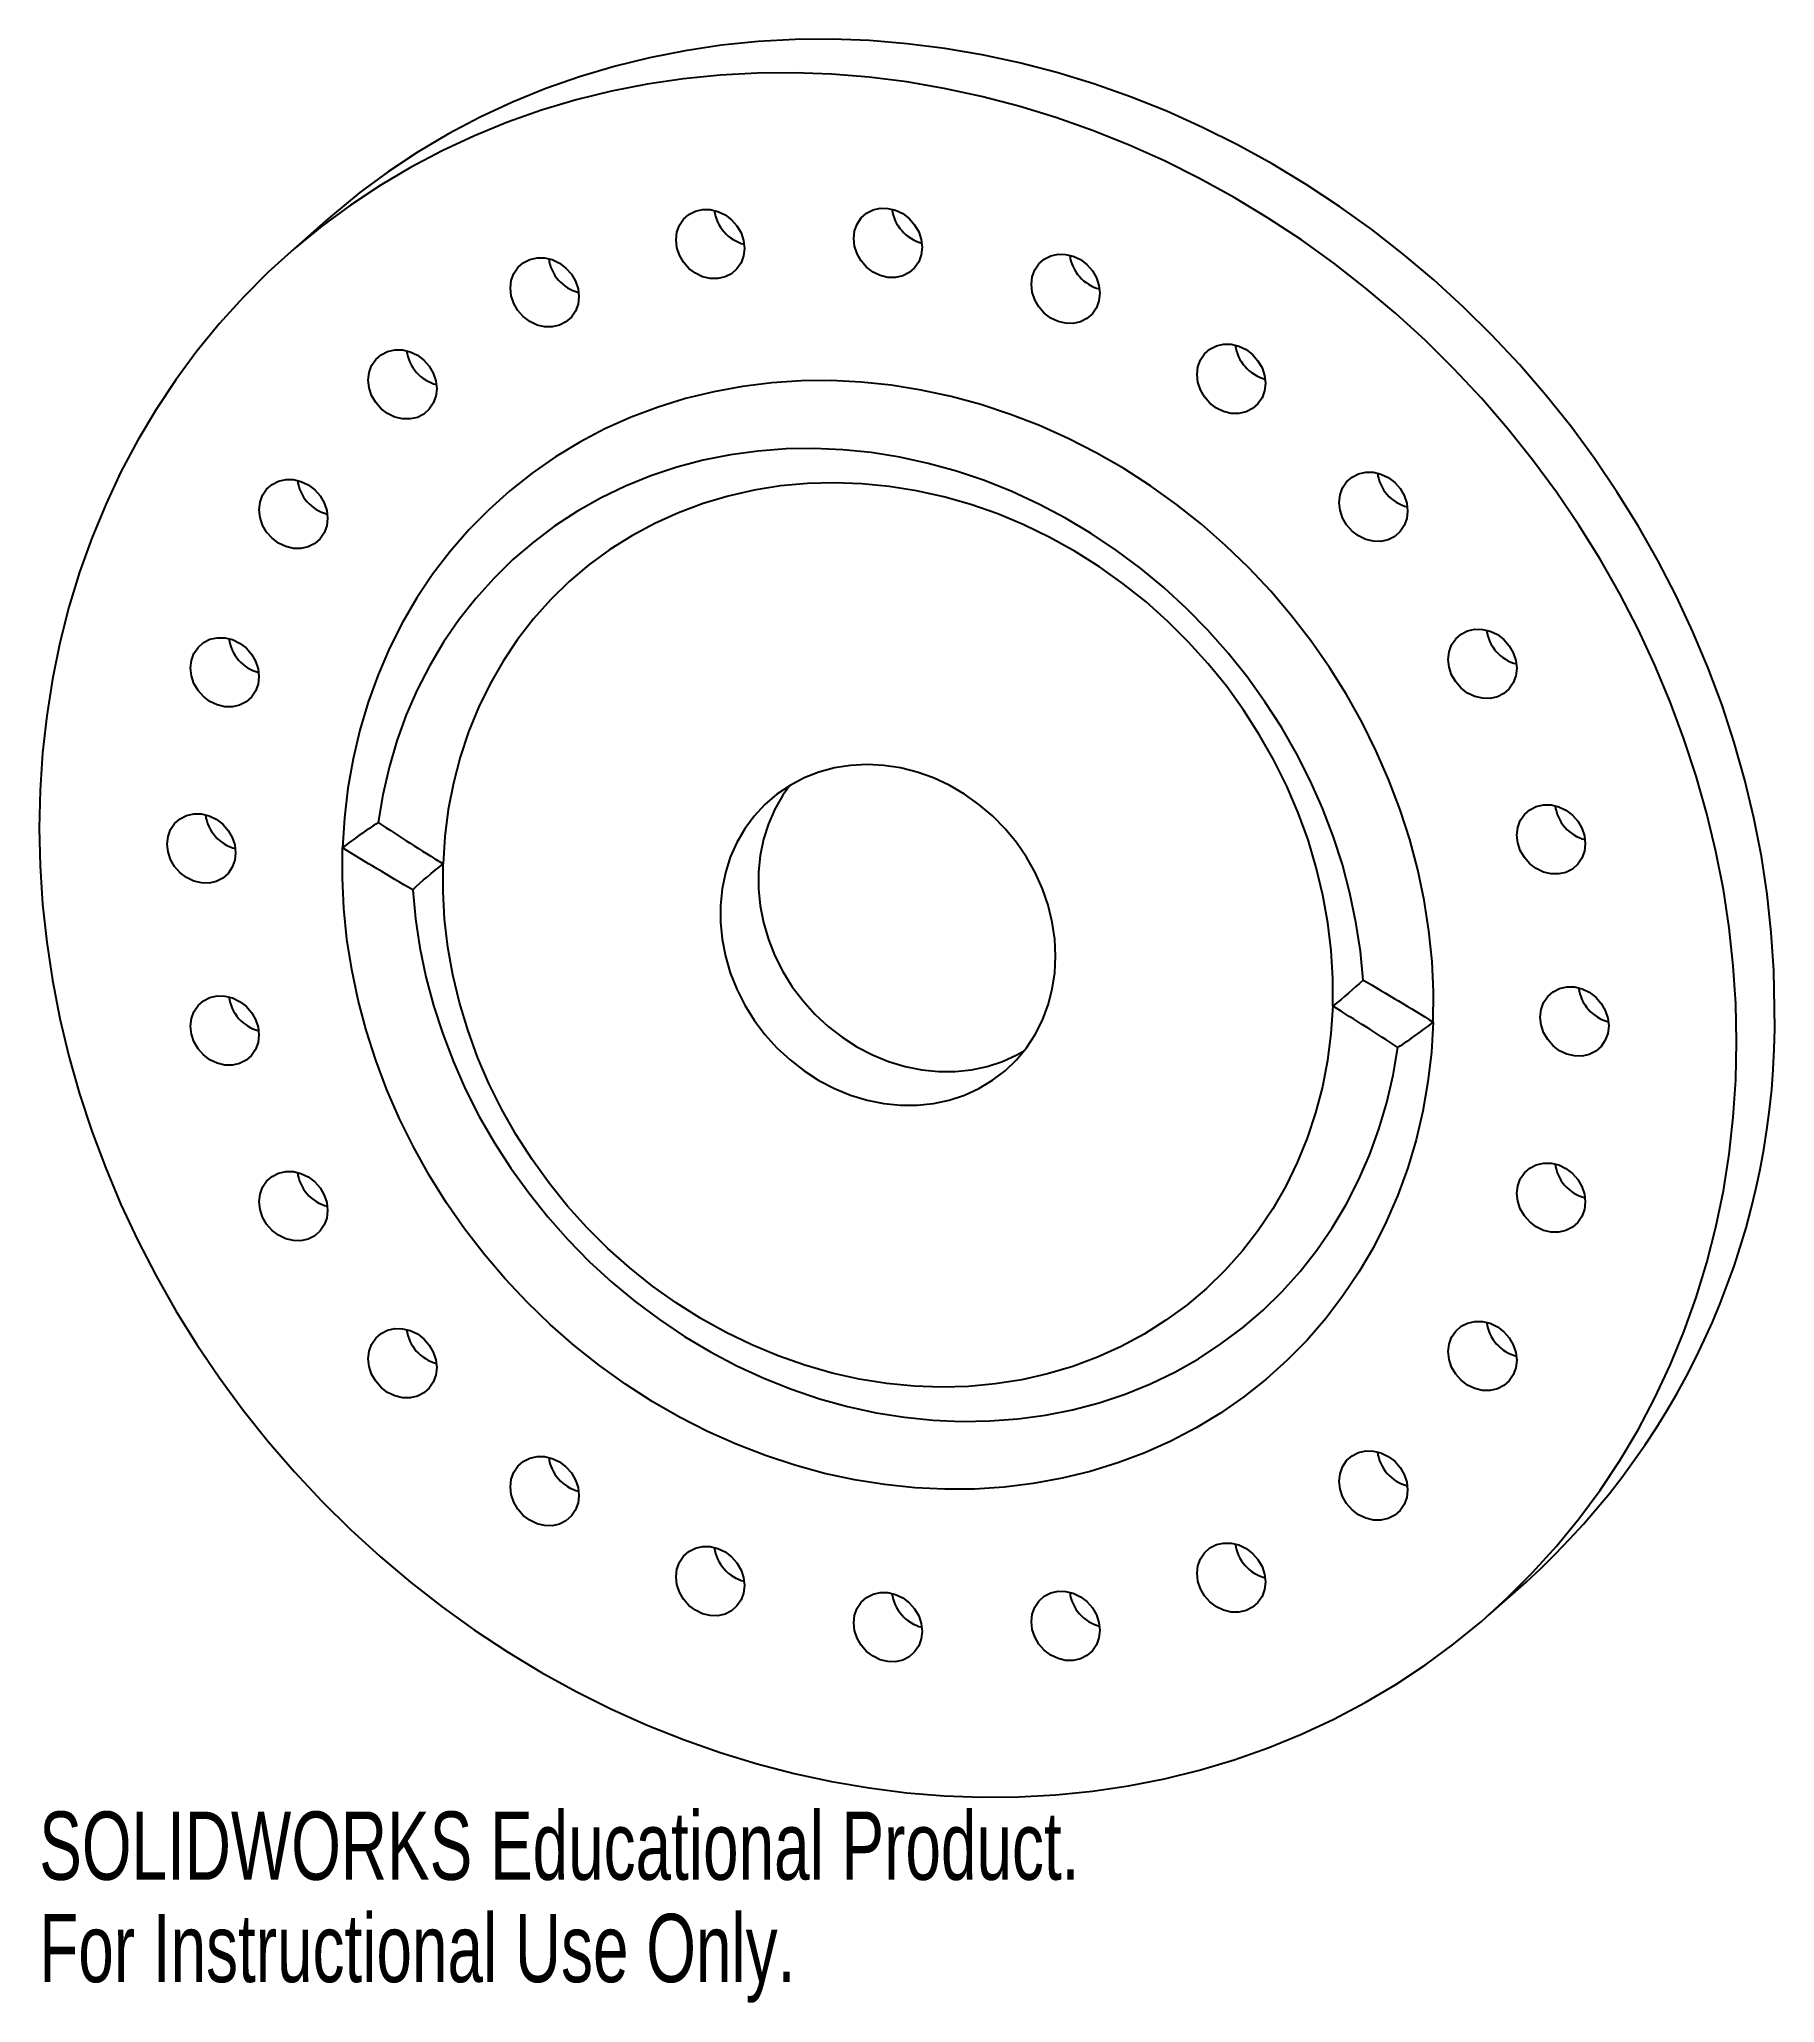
# Paper-space layout '_Dimetric' of a CAD drawing. Header units: inches. Extents: x -2.47 to 2.37, y -3.07 to 2.4.
import ezdxf

# ---------------------------------------------------------------- set-up
doc = ezdxf.new("R2010")
doc.units = ezdxf.units.IN
doc.header["$MEASUREMENT"] = 0
doc.styles.add('SLDTEXTSTYLE0', font='TXT', dxfattribs={"width": 0.7})

psp = doc.layouts.new('_Dimetric')

# ---------------------------------------------------------------- linework, layer by layer
at = {"color": 7, "linetype": 'Continuous', "lineweight": 25}
for p, q in [((-1.6736, 1.8977), (-1.7797, 1.8042)), ((1.5675, -1.9912), (1.6736, -1.8977))]:
    psp.add_line(p, q, dxfattribs=at)
at = {"color": 7, "linetype": 'Continuous', "lineweight": 25, "flags": 128}
for points in [[(2.3668, -0.2982), (2.3645, -0.1924), (2.3576, -0.0862), (2.346, 0.0202), (2.3299, 0.1265), (2.3091, 0.2326), (2.2839, 0.3382), (2.2542, 0.4431), (2.2201, 0.5472), (2.1816, 0.6502), (2.1389, 0.752), (2.092, 0.8522), (2.041, 0.9508), (1.9859, 1.0476), (1.927, 1.1423), (1.8644, 1.2347), (1.7981, 1.3248), (1.7282, 1.4122), (1.655, 1.4969), (1.5785, 1.5786), (1.499, 1.6573), (1.4165, 1.7327), (1.3312, 1.8047), (1.2434, 1.8732), (1.1531, 1.938), (1.0605, 1.9991), (0.9659, 2.0562), (0.8693, 2.1093), (0.7711, 2.1582), (0.6714, 2.203), (0.5703, 2.2434), (0.4682, 2.2794), (0.3651, 2.311), (0.2613, 2.338), (0.157, 2.3605), (0.0524, 2.3784), (-0.0524, 2.3916), (-0.157, 2.4001), (-0.2613, 2.4039), (-0.3651, 2.403), (-0.4682, 2.3974), (-0.5703, 2.3871), (-0.6714, 2.3721), (-0.7711, 2.3525), (-0.8693, 2.3283), (-0.9659, 2.2996), (-1.0605, 2.2663), (-1.1531, 2.2286), (-1.2434, 2.1865), (-1.3312, 2.1402), (-1.4165, 2.0896), (-1.499, 2.035), (-1.5785, 1.9764), (-1.655, 1.9139), (-1.6736, 1.8977)], [(2.2608, -0.3917), (2.2585, -0.2859), (2.2515, -0.1797), (2.2399, -0.0734), (2.2238, 0.0329), (2.2031, 0.139), (2.1778, 0.2446), (2.1481, 0.3496), (2.114, 0.4537), (2.0756, 0.5567), (2.0328, 0.6584), (1.9859, 0.7587), (1.9349, 0.8573), (1.8799, 0.954), (1.821, 1.0487), (1.7583, 1.1412), (1.692, 1.2312), (1.6221, 1.3187), (1.5489, 1.4033), (1.4725, 1.4851), (1.3929, 1.5638), (1.3104, 1.6392), (1.2252, 1.7112), (1.1373, 1.7797), (1.047, 1.8445), (0.9544, 1.9055), (0.8598, 1.9626), (0.7633, 2.0157), (0.6651, 2.0647), (0.5653, 2.1094), (0.4643, 2.1499), (0.3621, 2.1859), (0.259, 2.2175), (0.1552, 2.2445), (0.0509, 2.267), (-0.0537, 2.2848), (-0.1584, 2.298), (-0.263, 2.3065), (-0.3674, 2.3103), (-0.4711, 2.3095), (-0.5742, 2.3039), (-0.6764, 2.2936), (-0.7774, 2.2786), (-0.8772, 2.259), (-0.9754, 2.2348), (-1.0719, 2.206), (-1.1666, 2.1727), (-1.2591, 2.135), (-1.3494, 2.093), (-1.4373, 2.0466), (-1.5226, 1.9961), (-1.605, 1.9415), (-1.6846, 1.8828), (-1.7611, 1.8204), (-1.8343, 1.7541), (-1.9041, 1.6843), (-1.9704, 1.611), (-2.0331, 1.5343), (-2.092, 1.4545), (-2.147, 1.3716), (-2.198, 1.2858), (-2.245, 1.1974), (-2.2877, 1.1064), (-2.3262, 1.0131), (-2.3603, 0.9176), (-2.39, 0.8201), (-2.4152, 0.7209), (-2.4359, 0.62), (-2.4521, 0.5178), (-2.4636, 0.4143), (-2.4706, 0.3099), (-2.4729, 0.2047), (-2.4706, 0.0988), (-2.4636, -0.0073), (-2.4521, -0.1137), (-2.4359, -0.22), (-2.4152, -0.3261), (-2.39, -0.4317), (-2.3603, -0.5367), (-2.3262, -0.6408), (-2.2877, -0.7438), (-2.245, -0.8455), (-2.198, -0.9458), (-2.147, -1.0444), (-2.092, -1.1411), (-2.0331, -1.2358), (-1.9704, -1.3283), (-1.9041, -1.4183), (-1.8343, -1.5057), (-1.7611, -1.5904), (-1.6846, -1.6722), (-1.605, -1.7508), (-1.5226, -1.8262), (-1.4373, -1.8983), (-1.3494, -1.9668), (-1.2591, -2.0316), (-1.1666, -2.0926), (-1.0719, -2.1497), (-0.9754, -2.2028), (-0.8772, -2.2518), (-0.7774, -2.2965), (-0.6764, -2.3369), (-0.5742, -2.373), (-0.4711, -2.4045), (-0.3674, -2.4316), (-0.263, -2.4541), (-0.1584, -2.4719), (-0.0537, -2.4851), (0.0509, -2.4936), (0.1552, -2.4974), (0.259, -2.4965), (0.3621, -2.4909), (0.4643, -2.4807), (0.5653, -2.4657), (0.6651, -2.4461), (0.7633, -2.4219), (0.8598, -2.3931), (0.9544, -2.3598), (1.047, -2.3221), (1.1373, -2.2801), (1.2252, -2.2337), (1.3104, -2.1832), (1.3929, -2.1285), (1.4725, -2.0699), (1.5489, -2.0074), (1.6221, -1.9412), (1.692, -1.8714), (1.7583, -1.798), (1.821, -1.7214), (1.8799, -1.6415), (1.9349, -1.5587), (1.9859, -1.4729), (2.0328, -1.3845), (2.0756, -1.2935), (2.114, -1.2002), (2.1481, -1.1047), (2.1778, -1.0072), (2.2031, -0.9079), (2.2238, -0.8071), (2.2399, -0.7048), (2.2515, -0.6014), (2.2585, -0.497), (2.2608, -0.3917)], [(-0.697, 1.845), (-0.6946, 1.8661), (-0.6876, 1.8855), (-0.6762, 1.9023), (-0.6611, 1.9156), (-0.643, 1.9248), (-0.6228, 1.9294), (-0.6016, 1.9291), (-0.5804, 1.924), (-0.5602, 1.9144), (-0.5421, 1.9006), (-0.527, 1.8835), (-0.5157, 1.8638), (-0.5086, 1.8426), (-0.5062, 1.8209), (-0.5086, 1.7998), (-0.5157, 1.7804), (-0.527, 1.7636), (-0.5421, 1.7503), (-0.5602, 1.7411), (-0.5804, 1.7365), (-0.6016, 1.7368), (-0.6228, 1.7419), (-0.643, 1.7515), (-0.6611, 1.7652), (-0.6762, 1.7824), (-0.6876, 1.802), (-0.6946, 1.8233), (-0.697, 1.845)], [(-0.2015, 1.8483), (-0.1991, 1.8694), (-0.192, 1.8888), (-0.1807, 1.9056), (-0.1656, 1.9189), (-0.1475, 1.9281), (-0.1273, 1.9327), (-0.1061, 1.9324), (-0.0848, 1.9273), (-0.0647, 1.9177), (-0.0466, 1.9039), (-0.0315, 1.8868), (-0.0201, 1.8672), (-0.013, 1.8459), (-0.0107, 1.8242), (-0.013, 1.8031), (-0.0201, 1.7837), (-0.0315, 1.7669), (-0.0466, 1.7536), (-0.0647, 1.7444), (-0.0848, 1.7398), (-0.1061, 1.7401), (-0.1273, 1.7452), (-0.1475, 1.7548), (-0.1656, 1.7686), (-0.1807, 1.7857), (-0.192, 1.8054), (-0.1991, 1.8266), (-0.2015, 1.8483)], [(-1.1588, 1.7103), (-1.1564, 1.7314), (-1.1494, 1.7509), (-1.138, 1.7677), (-1.1229, 1.781), (-1.1048, 1.7902), (-1.0846, 1.7948), (-1.0634, 1.7945), (-1.0422, 1.7894), (-1.022, 1.7798), (-1.0039, 1.766), (-0.9888, 1.7489), (-0.9774, 1.7292), (-0.9704, 1.708), (-0.968, 1.6863), (-0.9704, 1.6652), (-0.9774, 1.6458), (-0.9888, 1.629), (-1.0039, 1.6156), (-1.022, 1.6065), (-1.0422, 1.6019), (-1.0634, 1.6022), (-1.0846, 1.6072), (-1.1048, 1.6169), (-1.1229, 1.6306), (-1.138, 1.6478), (-1.1494, 1.6674), (-1.1564, 1.6886), (-1.1588, 1.7103)], [(0.2941, 1.7201), (0.2965, 1.7412), (0.3035, 1.7606), (0.3149, 1.7774), (0.33, 1.7907), (0.3481, 1.7999), (0.3683, 1.8045), (0.3895, 1.8042), (0.4107, 1.7991), (0.4309, 1.7895), (0.449, 1.7758), (0.4641, 1.7586), (0.4754, 1.739), (0.4825, 1.7177), (0.4849, 1.696), (0.4825, 1.6749), (0.4754, 1.6555), (0.4641, 1.6387), (0.449, 1.6254), (0.4309, 1.6162), (0.4107, 1.6116), (0.3895, 1.6119), (0.3683, 1.617), (0.3481, 1.6266), (0.33, 1.6404), (0.3149, 1.6575), (0.3035, 1.6772), (0.2965, 1.6984), (0.2941, 1.7201)], [(-1.5553, 1.4536), (-1.553, 1.4747), (-1.5459, 1.4942), (-1.5345, 1.511), (-1.5194, 1.5243), (-1.5013, 1.5335), (-1.4812, 1.538), (-1.4599, 1.5378), (-1.4387, 1.5327), (-1.4185, 1.523), (-1.4004, 1.5093), (-1.3853, 1.4922), (-1.374, 1.4725), (-1.3669, 1.4513), (-1.3645, 1.4296), (-1.3669, 1.4085), (-1.374, 1.389), (-1.3853, 1.3722), (-1.4004, 1.3589), (-1.4185, 1.3497), (-1.4387, 1.3452), (-1.4599, 1.3454), (-1.4812, 1.3505), (-1.5013, 1.3602), (-1.5194, 1.3739), (-1.5345, 1.391), (-1.5459, 1.4107), (-1.553, 1.4319), (-1.5553, 1.4536)], [(0.7559, 1.4691), (0.7582, 1.4902), (0.7653, 1.5097), (0.7767, 1.5265), (0.7918, 1.5398), (0.8099, 1.549), (0.83, 1.5535), (0.8513, 1.5533), (0.8725, 1.5482), (0.8927, 1.5385), (0.9108, 1.5248), (0.9259, 1.5077), (0.9372, 1.488), (0.9443, 1.4668), (0.9467, 1.4451), (0.9443, 1.424), (0.9372, 1.4045), (0.9259, 1.3877), (0.9108, 1.3744), (0.8927, 1.3652), (0.8725, 1.3607), (0.8513, 1.3609), (0.83, 1.366), (0.8099, 1.3757), (0.7918, 1.3894), (0.7767, 1.4065), (0.7653, 1.4262), (0.7582, 1.4474), (0.7559, 1.4691)], [(1.4149, -0.3366), (1.4154, -0.2521), (1.4113, -0.1672), (1.4026, -0.082), (1.3893, 0.0031), (1.3714, 0.088), (1.3491, 0.1723), (1.3223, 0.2557), (1.2912, 0.3382), (1.2559, 0.4193), (1.2164, 0.4988), (1.1729, 0.5766), (1.1256, 0.6523), (1.0744, 0.7258), (1.0197, 0.7967), (0.9616, 0.865), (0.9003, 0.9303), (0.8358, 0.9926), (0.7686, 1.0515), (0.6986, 1.107), (0.6262, 1.1588), (0.5516, 1.2068), (0.475, 1.2509), (0.3967, 1.2909), (0.3168, 1.3267), (0.2356, 1.3581), (0.1534, 1.3852), (0.0704, 1.4078), (-0.0131, 1.4258), (-0.097, 1.4392), (-0.1808, 1.4479), (-0.2644, 1.452), (-0.3476, 1.4513), (-0.43, 1.446), (-0.5114, 1.436), (-0.5916, 1.4213), (-0.6703, 1.4021), (-0.7473, 1.3783), (-0.8224, 1.3501), (-0.8953, 1.3174), (-0.9657, 1.2805), (-1.0336, 1.2394), (-1.0987, 1.1942), (-1.1607, 1.1452), (-1.2195, 1.0923), (-1.275, 1.0359), (-1.3269, 0.9761), (-1.3751, 0.913), (-1.4195, 0.8468), (-1.4598, 0.7778), (-1.4961, 0.7061), (-1.5281, 0.632), (-1.5558, 0.5557), (-1.5791, 0.4775), (-1.5979, 0.3975), (-1.6122, 0.316), (-1.6219, 0.2332), (-1.6271, 0.1495)], [(1.2192, -0.2191), (1.2115, -0.1383), (1.1993, -0.0575), (1.1825, 0.023), (1.1613, 0.103), (1.1357, 0.1822), (1.1058, 0.2603), (1.0717, 0.3371), (1.0335, 0.4123), (0.9914, 0.4856), (0.9455, 0.5569), (0.8959, 0.6259), (0.8427, 0.6923), (0.7863, 0.7559), (0.7267, 0.8166), (0.6642, 0.8741), (0.599, 0.9283), (0.5312, 0.9789), (0.4612, 1.0258), (0.3891, 1.0688), (0.3151, 1.1078), (0.2396, 1.1427), (0.1628, 1.1733), (0.0849, 1.1995), (0.0062, 1.2213), (-0.073, 1.2386), (-0.1526, 1.2513), (-0.2321, 1.2594), (-0.3114, 1.2628), (-0.3902, 1.2616), (-0.4683, 1.2558), (-0.5453, 1.2453), (-0.621, 1.2302), (-0.6952, 1.2106), (-0.7677, 1.1864), (-0.8381, 1.1579), (-0.9062, 1.1251), (-0.9719, 1.0881), (-1.0349, 1.047), (-1.0949, 1.0019), (-1.1519, 0.9531), (-1.2056, 0.9006), (-1.2558, 0.8447), (-1.3023, 0.7855), (-1.3451, 0.7233), (-1.3839, 0.6582), (-1.4187, 0.5904), (-1.4493, 0.5202), (-1.4756, 0.4478), (-1.4975, 0.3735), (-1.515, 0.2974), (-1.528, 0.2199)], [(-1.8596, 1.0923), (-1.8572, 1.1134), (-1.8502, 1.1328), (-1.8388, 1.1496), (-1.8237, 1.1629), (-1.8056, 1.1721), (-1.7854, 1.1767), (-1.7642, 1.1764), (-1.743, 1.1713), (-1.7228, 1.1617), (-1.7047, 1.148), (-1.6896, 1.1308), (-1.6782, 1.1112), (-1.6712, 1.0899), (-1.6688, 1.0682), (-1.6712, 1.0471), (-1.6782, 1.0277), (-1.6896, 1.0109), (-1.7047, 0.9976), (-1.7228, 0.9884), (-1.743, 0.9838), (-1.7642, 0.9841), (-1.7854, 0.9892), (-1.8056, 0.9988), (-1.8237, 1.0126), (-1.8388, 1.0297), (-1.8502, 1.0494), (-1.8572, 1.0706), (-1.8596, 1.0923)], [(1.1345, -0.2918), (1.1347, -0.2148), (1.1302, -0.1373), (1.121, -0.0596), (1.1071, 0.0179), (1.0887, 0.095), (1.0657, 0.1714), (1.0383, 0.2468), (1.0065, 0.3209), (0.9706, 0.3934), (0.9305, 0.464), (0.8865, 0.5326), (0.8387, 0.5988), (0.7874, 0.6623), (0.7326, 0.723), (0.6747, 0.7806), (0.6138, 0.8349), (0.5502, 0.8856), (0.4841, 0.9327), (0.4158, 0.9758), (0.3455, 1.0149), (0.2734, 1.0498), (0.2, 1.0803), (0.1253, 1.1064), (0.0498, 1.1279), (-0.0263, 1.1449), (-0.1027, 1.1571), (-0.1791, 1.1645), (-0.2552, 1.1672), (-0.3308, 1.1651), (-0.4055, 1.1583), (-0.4791, 1.1467), (-0.5513, 1.1303), (-0.6218, 1.1094), (-0.6903, 1.0839), (-0.7566, 1.0539), (-0.8204, 1.0195), (-0.8816, 0.981), (-0.9398, 0.9383), (-0.9948, 0.8918), (-1.0464, 0.8415), (-1.0945, 0.7876), (-1.1389, 0.7305), (-1.1793, 0.6702), (-1.2156, 0.6069), (-1.2478, 0.5411), (-1.2756, 0.4728), (-1.299, 0.4024), (-1.3178, 0.3301), (-1.3321, 0.2562), (-1.3417, 0.181), (-1.3466, 0.1047)], [(1.1524, 1.1125), (1.1548, 1.1336), (1.1618, 1.153), (1.1732, 1.1698), (1.1883, 1.1831), (1.2064, 1.1923), (1.2266, 1.1969), (1.2478, 1.1966), (1.269, 1.1915), (1.2892, 1.1819), (1.3073, 1.1682), (1.3224, 1.151), (1.3338, 1.1314), (1.3408, 1.1101), (1.3432, 1.0884), (1.3408, 1.0673), (1.3338, 1.0479), (1.3224, 1.0311), (1.3073, 1.0178), (1.2892, 1.0086), (1.269, 1.004), (1.2478, 1.0043), (1.2266, 1.0094), (1.2064, 1.019), (1.1883, 1.0328), (1.1732, 1.0499), (1.1618, 1.0696), (1.1548, 1.0908), (1.1524, 1.1125)], [(-2.0509, 0.651), (-2.0485, 0.6721), (-2.0415, 0.6915), (-2.0301, 0.7083), (-2.015, 0.7216), (-1.9969, 0.7308), (-1.9767, 0.7354), (-1.9555, 0.7351), (-1.9343, 0.73), (-1.9141, 0.7204), (-1.896, 0.7066), (-1.8809, 0.6895), (-1.8695, 0.6698), (-1.8625, 0.6486), (-1.8601, 0.6269), (-1.8625, 0.6058), (-1.8695, 0.5864), (-1.8809, 0.5696), (-1.896, 0.5563), (-1.9141, 0.5471), (-1.9343, 0.5425), (-1.9555, 0.5428), (-1.9767, 0.5479), (-1.9969, 0.5575), (-2.015, 0.5712), (-2.0301, 0.5884), (-2.0415, 0.608), (-2.0485, 0.6293), (-2.0509, 0.651)], [(1.4567, 0.6745), (1.4591, 0.6956), (1.4661, 0.715), (1.4775, 0.7318), (1.4926, 0.7451), (1.5107, 0.7543), (1.5308, 0.7589), (1.5521, 0.7586), (1.5733, 0.7535), (1.5935, 0.7439), (1.6116, 0.7301), (1.6267, 0.713), (1.638, 0.6933), (1.6451, 0.6721), (1.6475, 0.6504), (1.6451, 0.6293), (1.638, 0.6099), (1.6267, 0.5931), (1.6116, 0.5798), (1.5935, 0.5706), (1.5733, 0.566), (1.5521, 0.5663), (1.5308, 0.5714), (1.5107, 0.581), (1.4926, 0.5948), (1.4775, 0.6119), (1.4661, 0.6316), (1.4591, 0.6528), (1.4567, 0.6745)], [(0.3616, -0.1525), (0.3593, -0.1052), (0.3524, -0.0579), (0.3409, -0.0109), (0.3249, 0.0353), (0.3047, 0.0802), (0.2804, 0.1233), (0.2522, 0.1643), (0.2205, 0.2028), (0.1855, 0.2383), (0.1477, 0.2705), (0.1073, 0.2991), (0.0648, 0.3237), (0.0206, 0.3443), (-0.0248, 0.3605), (-0.0711, 0.3721), (-0.1177, 0.3792), (-0.1642, 0.3815), (-0.2101, 0.3792), (-0.255, 0.3721), (-0.2984, 0.3604), (-0.3399, 0.3442), (-0.3791, 0.3236), (-0.4155, 0.2989), (-0.4489, 0.2703), (-0.4789, 0.2381), (-0.5052, 0.2025), (-0.5275, 0.1641), (-0.5456, 0.1231), (-0.5593, 0.0799), (-0.5685, 0.035), (-0.5732, -0.0112), (-0.5732, -0.0582), (-0.5685, -0.1055), (-0.5593, -0.1528), (-0.5456, -0.1994), (-0.5275, -0.245), (-0.5052, -0.2891), (-0.4789, -0.3312), (-0.4489, -0.371), (-0.4155, -0.408), (-0.3791, -0.4419), (-0.3399, -0.4723), (-0.2984, -0.499), (-0.255, -0.5216), (-0.2101, -0.54), (-0.1642, -0.554), (-0.1177, -0.5633), (-0.0711, -0.568), (-0.0248, -0.568), (0.0206, -0.5633), (0.0648, -0.5539), (0.1073, -0.5399), (0.1477, -0.5215), (0.1855, -0.4988), (0.2205, -0.4721), (0.2522, -0.4417), (0.2804, -0.4078), (0.3047, -0.3707), (0.3249, -0.3309), (0.3409, -0.2888), (0.3524, -0.2447), (0.3593, -0.1991), (0.3616, -0.1525)], [(-0.3795, 0.3234), (-0.3991, 0.2961), (-0.4214, 0.2576), (-0.4395, 0.2166), (-0.4532, 0.1734), (-0.4625, 0.1285), (-0.4671, 0.0823), (-0.4671, 0.0354), (-0.4625, -0.012), (-0.4532, -0.0592), (-0.4395, -0.1059), (-0.4214, -0.1514), (-0.3991, -0.1955), (-0.3728, -0.2377), (-0.3429, -0.2774), (-0.3095, -0.3145), (-0.273, -0.3484), (-0.2339, -0.3788), (-0.1924, -0.4055), (-0.149, -0.4281), (-0.1041, -0.4465), (-0.0582, -0.4604), (-0.0117, -0.4698), (0.035, -0.4745), (0.0812, -0.4745), (0.1267, -0.4697), (0.1709, -0.4603), (0.2134, -0.4464), (0.2538, -0.428), (0.2734, -0.4169)], [(-2.1161, 0.1597), (-2.1137, 0.1808), (-2.1067, 0.2002), (-2.0953, 0.217), (-2.0802, 0.2304), (-2.0621, 0.2395), (-2.042, 0.2441), (-2.0207, 0.2438), (-1.9995, 0.2388), (-1.9793, 0.2291), (-1.9612, 0.2154), (-1.9461, 0.1982), (-1.9348, 0.1786), (-1.9277, 0.1574), (-1.9253, 0.1357), (-1.9277, 0.1146), (-1.9348, 0.0951), (-1.9461, 0.0783), (-1.9612, 0.065), (-1.9793, 0.0558), (-1.9995, 0.0513), (-2.0207, 0.0515), (-2.042, 0.0566), (-2.0621, 0.0663), (-2.0802, 0.08), (-2.0953, 0.0971), (-2.1067, 0.1168), (-2.1137, 0.138), (-2.1161, 0.1597)], [(1.6479, 0.1849), (1.6503, 0.206), (1.6574, 0.2255), (1.6688, 0.2423), (1.6839, 0.2556), (1.702, 0.2648), (1.7221, 0.2694), (1.7434, 0.2691), (1.7646, 0.264), (1.7848, 0.2543), (1.8028, 0.2406), (1.818, 0.2235), (1.8293, 0.2038), (1.8364, 0.1826), (1.8388, 0.1609), (1.8364, 0.1398), (1.8293, 0.1204), (1.818, 0.1036), (1.8028, 0.0902), (1.7848, 0.0811), (1.7646, 0.0765), (1.7434, 0.0768), (1.7221, 0.0818), (1.702, 0.0915), (1.6839, 0.1052), (1.6688, 0.1224), (1.6574, 0.142), (1.6503, 0.1632), (1.6479, 0.1849)], [(1.4149, -0.3366), (1.4098, -0.4203), (1.4001, -0.5031), (1.3858, -0.5846), (1.367, -0.6646), (1.3437, -0.7428), (1.3159, -0.8191), (1.2839, -0.8932), (1.2477, -0.9649), (1.2073, -1.0339), (1.163, -1.1), (1.1148, -1.1631), (1.0629, -1.223), (1.0074, -1.2794), (0.9486, -1.3322), (0.8865, -1.3813), (0.8215, -1.4265), (0.7536, -1.4676), (0.6831, -1.5045), (0.6102, -1.5371), (0.5352, -1.5654), (0.4582, -1.5892), (0.3795, -1.6084), (0.2993, -1.6231), (0.2178, -1.6331), (0.1354, -1.6384), (0.0523, -1.639), (-0.0313, -1.635), (-0.1152, -1.6262), (-0.199, -1.6129), (-0.2825, -1.5948), (-0.3655, -1.5723), (-0.4477, -1.5452), (-0.5289, -1.5137), (-0.6088, -1.478), (-0.6872, -1.438), (-0.7638, -1.3939), (-0.8384, -1.3459), (-0.9108, -1.2941), (-0.9807, -1.2386), (-1.048, -1.1797), (-1.1124, -1.1174), (-1.1737, -1.0521), (-1.2319, -0.9838), (-1.2866, -0.9128), (-1.3377, -0.8394), (-1.3851, -0.7637), (-1.4285, -0.6859), (-1.468, -0.6064), (-1.5034, -0.5252), (-1.5345, -0.4428), (-1.5612, -0.3593), (-1.5836, -0.275), (-1.6014, -0.1902), (-1.6147, -0.1051), (-1.6234, -0.0199), (-1.6276, 0.0651), (-1.6271, 0.1495)], [(1.1345, -0.2918), (1.1295, -0.3681), (1.1199, -0.4433), (1.1057, -0.5172), (1.0868, -0.5895), (1.0635, -0.6599), (1.0357, -0.7282), (1.0035, -0.794), (0.9672, -0.8572), (0.9267, -0.9175), (0.8824, -0.9747), (0.8343, -1.0286), (0.7827, -1.0789), (0.7276, -1.1254), (0.6694, -1.168), (0.6083, -1.2066), (0.5445, -1.2409), (0.4782, -1.2709), (0.4096, -1.2965), (0.3391, -1.3174), (0.267, -1.3337), (0.1934, -1.3453), (0.1187, -1.3522), (0.0431, -1.3543), (-0.033, -1.3516), (-0.1095, -1.3441), (-0.1859, -1.3319), (-0.262, -1.315), (-0.3375, -1.2935), (-0.4121, -1.2674), (-0.4856, -1.2368), (-0.5576, -1.202), (-0.6279, -1.1629), (-0.6963, -1.1197), (-0.7624, -1.0727), (-0.826, -1.0219), (-0.8869, -0.9677), (-0.9448, -0.9101), (-0.9995, -0.8494), (-1.0509, -0.7859), (-1.0986, -0.7197), (-1.1426, -0.6511), (-1.1827, -0.5805), (-1.2187, -0.5079), (-1.2504, -0.4338), (-1.2779, -0.3585), (-1.3008, -0.2821), (-1.3193, -0.205), (-1.3331, -0.1275), (-1.3423, -0.0498), (-1.3468, 0.0277), (-1.3466, 0.1047)], [(-1.4314, 0.032), (-1.4236, -0.0488), (-1.4114, -0.1296), (-1.3946, -0.2101), (-1.3734, -0.2901), (-1.3478, -0.3693), (-1.3179, -0.4474), (-1.2838, -0.5242), (-1.2457, -0.5993), (-1.2035, -0.6727), (-1.1576, -0.744), (-1.108, -0.8129), (-1.0549, -0.8794), (-0.9984, -0.943), (-0.9389, -1.0037), (-0.8764, -1.0612), (-0.8111, -1.1154), (-0.7434, -1.166), (-0.6733, -1.2128), (-0.6012, -1.2559), (-0.5273, -1.2949), (-0.4518, -1.3297), (-0.3749, -1.3603), (-0.2971, -1.3866), (-0.2184, -1.4084), (-0.1391, -1.4257), (-0.0596, -1.4384), (0.02, -1.4465), (0.0993, -1.4499), (0.1781, -1.4487), (0.2562, -1.4429), (0.3332, -1.4324), (0.4089, -1.4173), (0.4831, -1.3976), (0.5555, -1.3735), (0.6259, -1.345), (0.6941, -1.3122), (0.7598, -1.2752), (0.8227, -1.234), (0.8828, -1.189), (0.9398, -1.1402), (0.9934, -1.0877), (1.0436, -1.0318), (1.0902, -0.9726), (1.133, -0.9104), (1.1718, -0.8452), (1.2066, -0.7775), (1.2371, -0.7073), (1.2634, -0.6349), (1.2854, -0.5606), (1.3029, -0.4845), (1.3159, -0.407)], [(-2.0509, -0.348), (-2.0485, -0.3269), (-2.0415, -0.3074), (-2.0301, -0.2906), (-2.015, -0.2773), (-1.9969, -0.2681), (-1.9767, -0.2636), (-1.9555, -0.2638), (-1.9343, -0.2689), (-1.9141, -0.2786), (-1.896, -0.2923), (-1.8809, -0.3094), (-1.8695, -0.3291), (-1.8625, -0.3503), (-1.8601, -0.372), (-1.8625, -0.3931), (-1.8695, -0.4126), (-1.8809, -0.4294), (-1.896, -0.4427), (-1.9141, -0.4519), (-1.9343, -0.4564), (-1.9555, -0.4562), (-1.9767, -0.4511), (-1.9969, -0.4414), (-2.015, -0.4277), (-2.0301, -0.4106), (-2.0415, -0.3909), (-2.0485, -0.3697), (-2.0509, -0.348)], [(1.7132, -0.3227), (1.7156, -0.3016), (1.7226, -0.2822), (1.734, -0.2654), (1.7491, -0.2521), (1.7672, -0.2429), (1.7874, -0.2383), (1.8086, -0.2386), (1.8298, -0.2437), (1.85, -0.2533), (1.8681, -0.2671), (1.8832, -0.2842), (1.8946, -0.3039), (1.9016, -0.3251), (1.904, -0.3468), (1.9016, -0.3679), (1.8946, -0.3873), (1.8832, -0.4041), (1.8681, -0.4174), (1.85, -0.4266), (1.8298, -0.4312), (1.8086, -0.4309), (1.7874, -0.4258), (1.7672, -0.4162), (1.7491, -0.4025), (1.734, -0.3853), (1.7226, -0.3657), (1.7156, -0.3444), (1.7132, -0.3227)], [(-1.8596, -0.8375), (-1.8572, -0.8164), (-1.8502, -0.797), (-1.8388, -0.7802), (-1.8237, -0.7669), (-1.8056, -0.7577), (-1.7854, -0.7531), (-1.7642, -0.7534), (-1.743, -0.7585), (-1.7228, -0.7681), (-1.7047, -0.7818), (-1.6896, -0.799), (-1.6782, -0.8186), (-1.6712, -0.8399), (-1.6688, -0.8616), (-1.6712, -0.8827), (-1.6782, -0.9021), (-1.6896, -0.9189), (-1.7047, -0.9322), (-1.7228, -0.9414), (-1.743, -0.946), (-1.7642, -0.9457), (-1.7854, -0.9406), (-1.8056, -0.931), (-1.8237, -0.9172), (-1.8388, -0.9001), (-1.8502, -0.8804), (-1.8572, -0.8592), (-1.8596, -0.8375)], [(1.6479, -0.814), (1.6503, -0.7929), (1.6574, -0.7735), (1.6688, -0.7567), (1.6839, -0.7433), (1.702, -0.7342), (1.7221, -0.7296), (1.7434, -0.7298), (1.7646, -0.7349), (1.7848, -0.7446), (1.8028, -0.7583), (1.818, -0.7755), (1.8293, -0.7951), (1.8364, -0.8163), (1.8388, -0.838), (1.8364, -0.8591), (1.8293, -0.8786), (1.818, -0.8954), (1.8028, -0.9087), (1.7848, -0.9179), (1.7646, -0.9224), (1.7434, -0.9222), (1.7221, -0.9171), (1.702, -0.9074), (1.6839, -0.8937), (1.6688, -0.8766), (1.6574, -0.8569), (1.6503, -0.8357), (1.6479, -0.814)], [(-1.5553, -1.2755), (-1.553, -1.2544), (-1.5459, -1.235), (-1.5345, -1.2182), (-1.5194, -1.2049), (-1.5013, -1.1957), (-1.4812, -1.1911), (-1.4599, -1.1914), (-1.4387, -1.1965), (-1.4185, -1.2061), (-1.4004, -1.2199), (-1.3853, -1.237), (-1.374, -1.2566), (-1.3669, -1.2779), (-1.3645, -1.2996), (-1.3669, -1.3207), (-1.374, -1.3401), (-1.3853, -1.3569), (-1.4004, -1.3702), (-1.4185, -1.3794), (-1.4387, -1.384), (-1.4599, -1.3837), (-1.4812, -1.3786), (-1.5013, -1.369), (-1.5194, -1.3552), (-1.5345, -1.3381), (-1.5459, -1.3184), (-1.553, -1.2972), (-1.5553, -1.2755)], [(1.4567, -1.2553), (1.4591, -1.2342), (1.4661, -1.2148), (1.4775, -1.198), (1.4926, -1.1847), (1.5107, -1.1755), (1.5308, -1.1709), (1.5521, -1.1712), (1.5733, -1.1763), (1.5935, -1.1859), (1.6116, -1.1997), (1.6267, -1.2168), (1.638, -1.2365), (1.6451, -1.2577), (1.6475, -1.2794), (1.6451, -1.3005), (1.638, -1.3199), (1.6267, -1.3367), (1.6116, -1.35), (1.5935, -1.3592), (1.5733, -1.3638), (1.5521, -1.3635), (1.5308, -1.3584), (1.5107, -1.3488), (1.4926, -1.335), (1.4775, -1.3179), (1.4661, -1.2982), (1.4591, -1.277), (1.4567, -1.2553)], [(1.1524, -1.6167), (1.1548, -1.5956), (1.1618, -1.5761), (1.1732, -1.5593), (1.1883, -1.546), (1.2064, -1.5368), (1.2266, -1.5323), (1.2478, -1.5325), (1.269, -1.5376), (1.2892, -1.5473), (1.3073, -1.561), (1.3224, -1.5781), (1.3338, -1.5978), (1.3408, -1.619), (1.3432, -1.6407), (1.3408, -1.6618), (1.3338, -1.6812), (1.3224, -1.698), (1.3073, -1.7114), (1.2892, -1.7205), (1.269, -1.7251), (1.2478, -1.7249), (1.2266, -1.7198), (1.2064, -1.7101), (1.1883, -1.6964), (1.1732, -1.6792), (1.1618, -1.6596), (1.1548, -1.6384), (1.1524, -1.6167)], [(-1.1588, -1.6322), (-1.1564, -1.6111), (-1.1494, -1.5916), (-1.138, -1.5748), (-1.1229, -1.5615), (-1.1048, -1.5523), (-1.0846, -1.5478), (-1.0634, -1.548), (-1.0422, -1.5531), (-1.022, -1.5628), (-1.0039, -1.5765), (-0.9888, -1.5936), (-0.9774, -1.6133), (-0.9704, -1.6345), (-0.968, -1.6562), (-0.9704, -1.6773), (-0.9774, -1.6967), (-0.9888, -1.7135), (-1.0039, -1.7269), (-1.022, -1.736), (-1.0422, -1.7406), (-1.0634, -1.7403), (-1.0846, -1.7353), (-1.1048, -1.7256), (-1.1229, -1.7119), (-1.138, -1.6947), (-1.1494, -1.6751), (-1.1564, -1.6539), (-1.1588, -1.6322)], [(-0.697, -1.8831), (-0.6946, -1.862), (-0.6876, -1.8426), (-0.6762, -1.8258), (-0.6611, -1.8125), (-0.643, -1.8033), (-0.6228, -1.7987), (-0.6016, -1.799), (-0.5804, -1.8041), (-0.5602, -1.8137), (-0.5421, -1.8275), (-0.527, -1.8446), (-0.5157, -1.8643), (-0.5086, -1.8855), (-0.5062, -1.9072), (-0.5086, -1.9283), (-0.5157, -1.9477), (-0.527, -1.9645), (-0.5421, -1.9778), (-0.5602, -1.987), (-0.5804, -1.9916), (-0.6016, -1.9913), (-0.6228, -1.9862), (-0.643, -1.9766), (-0.6611, -1.9628), (-0.6762, -1.9457), (-0.6876, -1.926), (-0.6946, -1.9048), (-0.697, -1.8831)], [(0.7559, -1.8734), (0.7582, -1.8523), (0.7653, -1.8329), (0.7767, -1.8161), (0.7918, -1.8027), (0.8099, -1.7935), (0.83, -1.789), (0.8513, -1.7892), (0.8725, -1.7943), (0.8927, -1.804), (0.9108, -1.8177), (0.9259, -1.8348), (0.9372, -1.8545), (0.9443, -1.8757), (0.9467, -1.8974), (0.9443, -1.9185), (0.9372, -1.938), (0.9259, -1.9548), (0.9108, -1.9681), (0.8927, -1.9773), (0.8725, -1.9818), (0.8513, -1.9816), (0.83, -1.9765), (0.8099, -1.9668), (0.7918, -1.9531), (0.7767, -1.936), (0.7653, -1.9163), (0.7582, -1.8951), (0.7559, -1.8734)], [(-0.2015, -2.0113), (-0.1991, -1.9902), (-0.192, -1.9708), (-0.1807, -1.954), (-0.1656, -1.9407), (-0.1475, -1.9315), (-0.1273, -1.9269), (-0.1061, -1.9272), (-0.0848, -1.9323), (-0.0647, -1.9419), (-0.0466, -1.9556), (-0.0315, -1.9728), (-0.0201, -1.9924), (-0.013, -2.0137), (-0.0107, -2.0354), (-0.013, -2.0565), (-0.0201, -2.0759), (-0.0315, -2.0927), (-0.0466, -2.106), (-0.0647, -2.1152), (-0.0848, -2.1198), (-0.1061, -2.1195), (-0.1273, -2.1144), (-0.1475, -2.1048), (-0.1656, -2.091), (-0.1807, -2.0739), (-0.192, -2.0542), (-0.1991, -2.033), (-0.2015, -2.0113)], [(0.2941, -2.008), (0.2965, -1.9869), (0.3035, -1.9675), (0.3149, -1.9507), (0.33, -1.9373), (0.3481, -1.9282), (0.3683, -1.9236), (0.3895, -1.9238), (0.4107, -1.9289), (0.4309, -1.9386), (0.449, -1.9523), (0.4641, -1.9695), (0.4754, -1.9891), (0.4825, -2.0103), (0.4849, -2.032), (0.4825, -2.0531), (0.4754, -2.0726), (0.4641, -2.0894), (0.449, -2.1027), (0.4309, -2.1119), (0.4107, -2.1164), (0.3895, -2.1162), (0.3683, -2.1111), (0.3481, -2.1014), (0.33, -2.0877), (0.3149, -2.0706), (0.3035, -2.0509), (0.2965, -2.0297), (0.2941, -2.008)]]:
    psp.add_lwpolyline(points, dxfattribs=at)
at = {"color": 7, "linetype": 'Continuous', "lineweight": 25}
for centre, radius, start, end in [((-0.479, 1.941), 0.1121, 187.1988, 255.6204), ((0.0165, 1.9444), 0.1121, 187.1988, 255.6204), ((-0.9408, 1.8064), 0.1121, 187.1988, 255.6204), ((0.5121, 1.8162), 0.1121, 187.1988, 255.6204), ((-1.3373, 1.5497), 0.1121, 187.1988, 255.6204), ((0.9739, 1.5652), 0.1121, 187.1988, 255.6204), ((-1.6416, 1.1884), 0.1121, 187.1988, 255.6204), ((1.3704, 1.2086), 0.1121, 187.1988, 255.6204), ((-1.8329, 0.747), 0.1121, 187.1988, 255.6204), ((1.6747, 0.7706), 0.1121, 187.1988, 255.6204), ((-1.8981, 0.2558), 0.1121, 187.1988, 255.6204), ((1.8659, 0.281), 0.1121, 187.1988, 255.6204), ((-1.8329, -0.2519), 0.1121, 187.1988, 255.6204), ((1.9312, -0.2267), 0.1121, 187.1988, 255.6204), ((0.2584, -0.3343), 2.1088, 312.1535, 0.9822), ((-1.6416, -0.7414), 0.1121, 187.1988, 255.6204), ((1.8659, -0.7179), 0.1121, 187.1988, 255.6204), ((-1.3373, -1.1794), 0.1121, 187.1988, 255.6204), ((1.6747, -1.1592), 0.1121, 187.1988, 255.6204), ((-0.9408, -1.5361), 0.1121, 187.1988, 255.6204), ((1.3704, -1.5206), 0.1121, 187.1988, 255.6204), ((-0.479, -1.787), 0.1121, 187.1988, 255.6204), ((0.9739, -1.7773), 0.1121, 187.1988, 255.6204), ((0.0165, -1.9152), 0.1121, 187.1988, 255.6204), ((0.5121, -1.9119), 0.1121, 187.1988, 255.6204)]:
    psp.add_arc(centre, radius, start, end, dxfattribs=at)
for points in [[(-1.528, 0.2199), (-1.563, 0.1973), (-1.5959, 0.1738), (-1.6271, 0.1495)], [(-1.528, 0.2199), (-1.4688, 0.1813), (-1.4084, 0.1429), (-1.3466, 0.1047)], [(-1.4314, 0.032), (-1.4979, 0.0708), (-1.5631, 0.11), (-1.6271, 0.1495)], [(-1.4314, 0.032), (-1.4049, 0.0569), (-1.3767, 0.0812), (-1.3466, 0.1047)], [(1.2192, -0.2191), (1.1927, -0.244), (1.1646, -0.2683), (1.1345, -0.2918)], [(1.2192, -0.2191), (1.2858, -0.2579), (1.351, -0.2971), (1.4149, -0.3366)], [(1.3159, -0.407), (1.2567, -0.3684), (1.1963, -0.3299), (1.1345, -0.2918)], [(1.3159, -0.407), (1.3509, -0.3844), (1.3837, -0.3609), (1.4149, -0.3366)]]:
    psp.add_open_spline(points, degree=3, dxfattribs=at)

# ---------------------------------------------------------------- texts
at = {"color": 7, "linetype": 'Continuous', "char_height": 0.1903, "attachment_point": 1, "style": 'SLDTEXTSTYLE0'}
for s, insert in [('SOLIDWORKS Educational Product.', (-2.4729, -2.5376)), ('For Instructional Use Only.', (-2.4729, -2.823))]:
    psp.add_mtext(s, dxfattribs=dict(at, insert=insert))

doc.saveas('drawing.dxf')
